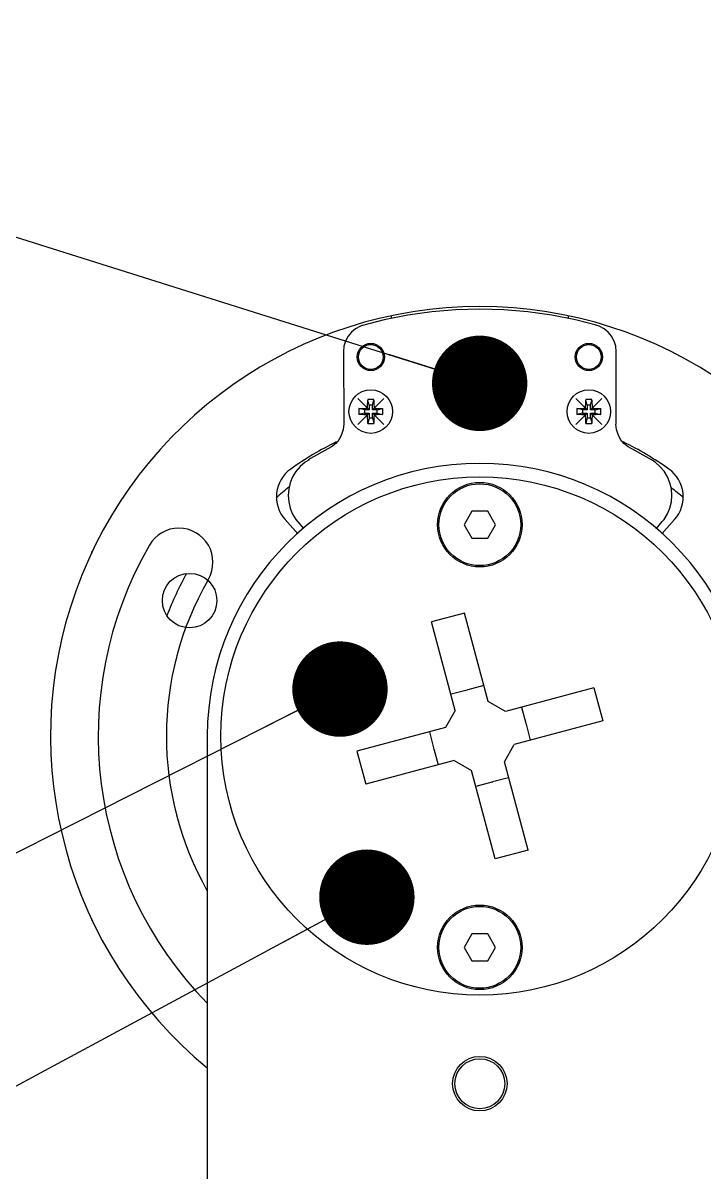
# Model space of a CAD drawing. Header units: millimetres. Extents: x 0 to 594, y 0 to 420.
# Drawn here: x 453.1 to 478.09, y 332.01 to 374.19 of the extents above; entities that cross this region are included whole.
import ezdxf

# ---------------------------------------------------------------- set-up
doc = ezdxf.new("R2010")
doc.units = ezdxf.units.MM
doc.header["$LTSCALE"] = 32.67
doc.layers.get('0').update_dxf_attribs({"linetype": 'CONTINUOUS'})
for name, color, linetype in [('AXIS', 7, 'CONTINUOUS'), ('COSMETIC', 7, 'CONTINUOUS'), ('NOTE', 7, 'CONTINUOUS')]:
    doc.layers.add(name, color=color, linetype=linetype)
doc.styles.get("Standard").update_dxf_attribs({"font": 'txt', "width": 0.85})
doc.dimstyles.get("Standard").update_dxf_attribs({"dimtxt": 3.5, "dimasz": 3.5, "dimexe": 1.5, "dimexo": 1, "dimtad": 1, "dimtxsty": 'STANDARD', "dimcen": 0.09, "dimadec": 0, "dimazin": 0, "dimtol": 1, "dimtp": 0.01, "dimtm": 0.01, "dimtfac": 1, "dimtofl": 0, "dimtmove": 0, "dimatfit": 3, "dimfxl": 1, "dimtolj": 1, "dimarcsym": 0})

msp = doc.modelspace()

# ---------------------------------------------------------------- linework, layer by layer
at = {"color": 6, "linetype": 'CONTINUOUS'}
for p, q in [((468.1, 363.598), (467.225, 363.474)), ((468.981, 363.672), (468.1, 363.598)), ((469.864, 363.697), (468.981, 363.672)), ((470.748, 363.672), (469.864, 363.697)), ((471.629, 363.598), (470.748, 363.672)), ((472.504, 363.474), (471.629, 363.598)), ((466.358, 363.302), (465.554, 363.095)), ((467.225, 363.474), (466.358, 363.302)), ((473.371, 363.302), (472.504, 363.474)), ((474.128, 363.107), (473.371, 363.302)), ((465.029, 362.696), (464.936, 362.523)), ((465.154, 362.849), (465.029, 362.696)), ((465.306, 362.974), (465.154, 362.849)), ((465.48, 363.067), (465.306, 362.974)), ((465.555, 363.09), (465.48, 363.067)), ((474.249, 363.067), (474.127, 363.103)), ((474.422, 362.974), (474.249, 363.067)), ((474.575, 362.849), (474.422, 362.974)), ((474.7, 362.696), (474.575, 362.849)), ((474.793, 362.523), (474.7, 362.696)), ((464.879, 362.334), (464.859, 362.138)), ((464.936, 362.523), (464.879, 362.334)), ((474.85, 362.334), (474.793, 362.523)), ((474.869, 362.138), (474.85, 362.334)), ((464.864, 362.138), (464.869, 359.476)), ((474.864, 359.476), (474.869, 362.138)), ((464.869, 359.476), (464.85, 359.28)), ((474.879, 359.28), (474.859, 359.476)), ((464.7, 358.917), (464.575, 358.765)), ((464.793, 359.091), (464.7, 358.917)), ((464.85, 359.28), (464.793, 359.091)), ((474.936, 359.091), (474.879, 359.28)), ((475.029, 358.917), (474.936, 359.091)), ((475.154, 358.765), (475.029, 358.917)), ((464.283, 358.572), (463.651, 358.216)), ((464.314, 358.588), (464.283, 358.572)), ((464.422, 358.64), (464.317, 358.584)), ((464.575, 358.765), (464.422, 358.64)), ((475.306, 358.64), (475.154, 358.765)), ((475.392, 358.594), (475.306, 358.64)), ((475.447, 358.574), (475.395, 358.6)), ((476.079, 358.218), (475.447, 358.574)), ((463.452, 358.076), (463.273, 357.923)), ((463.586, 358.158), (463.452, 358.076)), ((463.651, 358.216), (463.579, 358.17)), ((476.16, 358.166), (476.079, 358.218)), ((476.293, 358.081), (476.158, 358.163)), ((476.472, 357.928), (476.293, 358.081)), ((463.119, 357.743), (462.996, 357.542)), ((463.273, 357.923), (463.119, 357.743)), ((476.625, 357.748), (476.472, 357.928)), ((476.749, 357.547), (476.625, 357.748)), ((462.906, 357.324), (462.851, 357.094)), ((462.996, 357.542), (462.906, 357.324)), ((476.839, 357.329), (476.749, 357.547)), ((476.894, 357.099), (476.839, 357.329)), ((462.851, 357.094), (462.832, 356.859)), ((462.832, 356.859), (462.851, 356.623)), ((476.913, 356.864), (476.894, 357.099)), ((476.894, 356.629), (476.913, 356.864)), ((462.851, 356.623), (462.906, 356.394)), ((462.906, 356.394), (462.996, 356.176)), ((476.749, 356.181), (476.839, 356.399)), ((476.839, 356.399), (476.894, 356.629)), ((462.996, 356.176), (463.119, 355.974)), ((463.119, 355.974), (463.188, 355.895)), ((476.557, 355.9), (476.625, 355.98)), ((476.625, 355.98), (476.749, 356.181)), ((463.188, 355.895), (463.399, 355.643)), ((476.336, 355.637), (476.557, 355.9))]:
    msp.add_line(p, q, dxfattribs=at)
at = {"color": 7, "linetype": 'CONTINUOUS'}
for p, q in [((466.614, 363.449), (466.614, 363.353)), ((473.114, 363.353), (473.114, 363.449)), ((465.554, 363.095), (465.555, 363.09)), ((474.128, 363.107), (474.127, 363.103)), ((464.864, 362.138), (464.859, 362.138)), ((465.805, 360.176), (465.755, 360.373)), ((465.805, 360.176), (465.805, 359.998)), ((465.924, 360.176), (465.805, 360.176)), ((465.924, 360.176), (465.973, 360.373)), ((465.924, 359.998), (465.924, 360.176)), ((473.805, 360.176), (473.755, 360.373)), ((473.805, 360.176), (473.805, 359.998)), ((473.924, 360.176), (473.805, 360.176)), ((473.924, 360.176), (473.973, 360.373)), ((473.924, 359.998), (473.924, 360.176)), ((465.627, 359.998), (465.429, 360.047)), ((465.627, 359.879), (465.429, 359.829)), ((465.627, 359.998), (465.627, 359.879)), ((465.805, 359.998), (465.627, 359.998)), ((465.627, 359.879), (465.805, 359.879)), ((465.805, 359.998), (465.746, 360.057)), ((465.805, 359.879), (465.746, 359.82)), ((465.805, 359.879), (465.805, 359.701)), ((465.924, 359.998), (465.983, 360.057)), ((466.102, 359.998), (465.924, 359.998)), ((465.924, 359.701), (465.924, 359.879)), ((465.924, 359.879), (465.983, 359.82)), ((465.924, 359.879), (466.102, 359.879)), ((466.102, 359.998), (466.299, 360.047)), ((466.102, 359.879), (466.102, 359.998)), ((466.102, 359.879), (466.299, 359.829)), ((473.627, 359.998), (473.429, 360.047)), ((473.627, 359.879), (473.429, 359.829)), ((473.627, 359.998), (473.627, 359.879)), ((473.805, 359.998), (473.627, 359.998)), ((473.627, 359.879), (473.805, 359.879)), ((473.805, 359.998), (473.746, 360.057)), ((473.805, 359.879), (473.746, 359.82)), ((473.805, 359.879), (473.805, 359.701)), ((473.924, 359.998), (473.983, 360.057)), ((474.102, 359.998), (473.924, 359.998)), ((473.924, 359.701), (473.924, 359.879)), ((473.924, 359.879), (473.983, 359.82)), ((473.924, 359.879), (474.102, 359.879)), ((474.102, 359.998), (474.299, 360.047)), ((474.102, 359.879), (474.102, 359.998)), ((474.102, 359.879), (474.299, 359.829)), ((465.805, 359.701), (465.755, 359.503)), ((465.805, 359.701), (465.924, 359.701)), ((465.924, 359.701), (465.973, 359.503)), ((473.805, 359.701), (473.755, 359.503)), ((473.805, 359.701), (473.924, 359.701)), ((473.924, 359.701), (473.973, 359.503)), ((474.864, 359.476), (474.859, 359.476)), ((464.314, 358.588), (464.317, 358.584)), ((475.392, 358.594), (475.395, 358.6)), ((463.586, 358.158), (463.579, 358.17)), ((476.16, 358.166), (476.158, 358.163)), ((463.191, 355.45), (462.72, 355.973)), ((469.576, 356.288), (469.287, 355.788)), ((470.153, 356.288), (469.576, 356.288)), ((470.442, 355.788), (470.153, 356.288)), ((477.009, 355.973), (476.538, 355.45)), ((469.287, 355.788), (469.576, 355.288)), ((470.153, 355.288), (470.442, 355.788)), ((469.576, 355.288), (470.153, 355.288)), ((455.614, 354.788), (455.614, 354.716)), ((469.303, 352.547), (468.096, 352.223)), ((468.965, 348.98), (468.096, 352.223)), ((470.172, 349.304), (469.303, 352.547)), ((469.394, 349.724), (468.808, 349.567)), ((469.407, 349.746), (469.394, 349.724)), ((469.428, 349.733), (469.407, 349.746)), ((470.015, 349.89), (469.428, 349.733)), ((474.049, 349.807), (470.806, 348.938)), ((474.049, 349.807), (474.373, 348.599)), ((470.806, 348.938), (470.172, 349.304)), ((468.965, 348.98), (468.599, 348.346)), ((471.393, 349.095), (471.55, 348.508)), ((474.373, 348.599), (471.13, 347.73)), ((471.572, 348.496), (471.55, 348.508)), ((471.559, 348.474), (471.572, 348.496)), ((471.559, 348.474), (471.716, 347.887)), ((459.864, 348.038), (459.864, 320.038)), ((468.599, 348.346), (465.356, 347.477)), ((468.012, 348.189), (468.169, 347.602)), ((468.169, 347.602), (468.157, 347.581)), ((468.157, 347.581), (468.178, 347.568)), ((468.178, 347.568), (468.336, 346.982)), ((470.764, 347.096), (471.13, 347.73)), ((465.356, 347.477), (465.679, 346.27)), ((468.922, 347.139), (465.679, 346.27)), ((468.922, 347.139), (469.556, 346.773)), ((471.633, 343.853), (470.764, 347.096)), ((470.425, 343.53), (469.556, 346.773)), ((470.3, 346.343), (469.713, 346.186)), ((470.3, 346.343), (470.322, 346.331)), ((470.322, 346.331), (470.334, 346.352)), ((470.921, 346.51), (470.334, 346.352)), ((471.633, 343.853), (470.425, 343.53)), ((455.614, 341.335), (455.614, 341.288)), ((469.576, 340.788), (469.287, 340.288)), ((470.153, 340.788), (469.576, 340.788)), ((470.442, 340.288), (470.153, 340.788)), ((469.287, 340.288), (469.576, 339.788)), ((470.153, 339.788), (470.442, 340.288)), ((469.576, 339.788), (470.153, 339.788))]:
    msp.add_line(p, q, dxfattribs=at)
at = {"color": 2, "linetype": 'CONTINUOUS'}
for p, q in [((455.648, 354.788), (455.614, 354.788)), ((455.634, 341.288), (455.614, 341.288))]:
    msp.add_line(p, q, dxfattribs=at)
at = {"color": 6, "linetype": 'CONTINUOUS'}
for centre in [(465.864, 361.938), (473.864, 361.938)]:
    msp.add_circle(centre, 0.5, dxfattribs=at)
at = {"color": 7, "linetype": 'CONTINUOUS'}
for centre, radius in [((465.864, 361.938), 0.453), ((473.864, 361.938), 0.453), ((465.864, 359.938), 0.8), ((473.864, 359.938), 0.8), ((469.864, 355.788), 1.5), ((459.215, 353.004), 1), ((469.864, 340.288), 1.5), ((469.864, 335.288), 0.916)]:
    msp.add_circle(centre, radius, dxfattribs=at)
for centre, radius, start, end in [((469.864, 348.038), 15.75, 309.4412, 230.5588), ((465.864, 357.855), 2.521, 89.9953, 92.4686), ((465.864, 357.847), 2.529, 87.535, 90.0011), ((473.864, 357.855), 2.521, 89.9953, 92.4686), ((473.864, 357.847), 2.529, 87.535, 90.0011), ((467.956, 359.938), 2.529, 177.5344, 182.4656), ((463.773, 359.938), 2.529, 357.5344, 2.4656), ((475.956, 359.938), 2.529, 177.5344, 182.4656), ((471.773, 359.938), 2.529, 357.5344, 2.4656), ((465.864, 362.029), 2.529, 267.535, 270.0011), ((465.864, 362.022), 2.521, 269.9953, 272.4686), ((473.864, 362.029), 2.529, 267.535, 270.0011), ((473.864, 362.022), 2.521, 269.9953, 272.4686), ((469.864, 348.038), 12, 116.0291, 125.3226), ((469.864, 348.038), 12, 54.6774, 63.9709), ((469.864, 348.038), 10, 0, 180), ((463.649, 356.809), 1.25, 125.3226, 222), ((476.08, 356.809), 1.25, 318, 54.6774), ((469.864, 348.038), 11.5, 127.5278, 130.5313), ((469.864, 348.038), 11.5, 49.4687, 52.3277), ((458.822, 354.413), 1.25, 330, 150), ((469.864, 348.038), 14, 150, 224.3956), ((469.864, 348.038), 12.3, 150.9874, 158.9905), ((469.864, 348.038), 11.5, 150.2577, 209.4794), ((469.864, 348.038), 11.5, 150, 150.2262)]:
    msp.add_arc(centre, radius, start, end, dxfattribs=at)
for points, knots in [([(465.746, 360.057), (465.746, 360.084), (465.748, 360.19), (465.751, 360.295), (465.755, 360.373)], [0, 0, 0, 0, 0.259377, 1, 1, 1, 1]), ([(465.973, 360.373), (465.974, 360.348), (465.979, 360.243), (465.982, 360.137), (465.983, 360.057)], [0, 0, 0, 0, 0.238686, 1, 1, 1, 1]), ([(473.746, 360.057), (473.746, 360.084), (473.748, 360.19), (473.751, 360.295), (473.755, 360.373)], [0, 0, 0, 0, 0.259377, 1, 1, 1, 1]), ([(473.973, 360.373), (473.974, 360.348), (473.979, 360.243), (473.982, 360.137), (473.983, 360.057)], [0, 0, 0, 0, 0.238686, 1, 1, 1, 1]), ([(465.429, 360.047), (465.454, 360.048), (465.56, 360.053), (465.665, 360.056), (465.746, 360.057)], [0, 0, 0, 0, 0.238686, 1, 1, 1, 1]), ([(465.746, 359.82), (465.718, 359.82), (465.613, 359.822), (465.507, 359.825), (465.429, 359.829)], [0, 0, 0, 0, 0.259377, 1, 1, 1, 1]), ([(465.755, 359.503), (465.754, 359.528), (465.749, 359.634), (465.747, 359.739), (465.746, 359.82)], [0, 0, 0, 0, 0.238686, 1, 1, 1, 1]), ([(465.983, 359.82), (465.982, 359.792), (465.981, 359.687), (465.977, 359.581), (465.973, 359.503)], [0, 0, 0, 0, 0.259377, 1, 1, 1, 1]), ([(465.983, 360.057), (466.01, 360.056), (466.116, 360.055), (466.221, 360.051), (466.299, 360.047)], [0, 0, 0, 0, 0.259377, 1, 1, 1, 1]), ([(466.299, 359.829), (466.274, 359.828), (466.169, 359.823), (466.063, 359.821), (465.983, 359.82)], [0, 0, 0, 0, 0.238686, 1, 1, 1, 1]), ([(473.429, 360.047), (473.454, 360.048), (473.56, 360.053), (473.665, 360.056), (473.746, 360.057)], [0, 0, 0, 0, 0.238686, 1, 1, 1, 1]), ([(473.746, 359.82), (473.718, 359.82), (473.613, 359.822), (473.507, 359.825), (473.429, 359.829)], [0, 0, 0, 0, 0.259377, 1, 1, 1, 1]), ([(473.755, 359.503), (473.754, 359.528), (473.749, 359.634), (473.747, 359.739), (473.746, 359.82)], [0, 0, 0, 0, 0.238686, 1, 1, 1, 1]), ([(473.983, 359.82), (473.982, 359.792), (473.981, 359.687), (473.977, 359.581), (473.973, 359.503)], [0, 0, 0, 0, 0.259377, 1, 1, 1, 1]), ([(473.983, 360.057), (474.01, 360.056), (474.116, 360.055), (474.221, 360.051), (474.299, 360.047)], [0, 0, 0, 0, 0.259377, 1, 1, 1, 1]), ([(474.299, 359.829), (474.274, 359.828), (474.169, 359.823), (474.063, 359.821), (473.983, 359.82)], [0, 0, 0, 0, 0.238686, 1, 1, 1, 1])]:
    msp.add_open_spline(points, degree=3, knots=knots, dxfattribs=at)
at = {"layer": 'AXIS', "color": 7, "linetype": 'CONTINUOUS'}
for centre, radius in [((469.864, 348.038), 9.5), ((469.864, 355.788), 1.55), ((469.864, 340.288), 1.55), ((469.864, 335.288), 1)]:
    msp.add_circle(centre, radius, dxfattribs=at)
at = {"layer": 'COSMETIC', "color": 7, "linetype": 'CONTINUOUS'}
for p, q in [((465.389, 360.413), (465.746, 360.057)), ((466.339, 360.413), (465.983, 360.057)), ((473.389, 360.413), (473.746, 360.057)), ((474.339, 360.413), (473.983, 360.057)), ((465.389, 359.463), (465.746, 359.82)), ((466.339, 359.463), (465.983, 359.82)), ((473.389, 359.463), (473.746, 359.82)), ((474.339, 359.463), (473.983, 359.82))]:
    msp.add_line(p, q, dxfattribs=at)

# ---------------------------------------------------------------- leaders
at = {"layer": 'NOTE', "color": 2, "linetype": 'CONTINUOUS'}
for points in [[(469.859, 360.972), (419.698, 376.77), (413.698, 376.77)], [(464.733, 349.76), (433.456, 333.924), (427.456, 333.924)], [(465.721, 342.127), (411.08, 312.705), (405.08, 312.705)]]:
    msp.add_leader(points, dimstyle='STANDARD', override={"dimtad": 0, "dimldrblk": 'DOT'}, dxfattribs=at)

doc.saveas('drawing.dxf')
